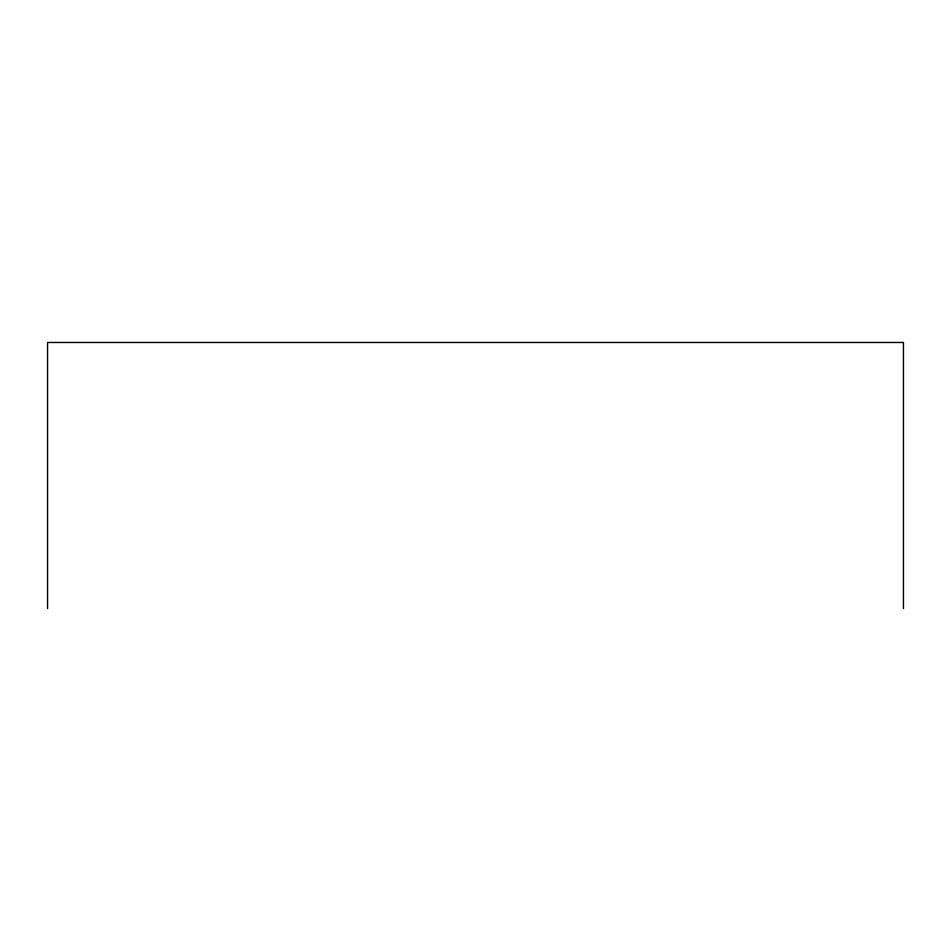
<?xml version="1.0" encoding="UTF-8"?>
<svg xmlns="http://www.w3.org/2000/svg" width="951" height="951" viewBox="0 0 951 951"><rect width="100%" height="100%" fill="white"/><g stroke="black" fill="none" stroke-linecap="round" stroke-linejoin="round"><path stroke-width="1.43" d="M903.45 608.533L903.45 342.467L47.55 342.467L47.55 608.533"/></g></svg>
